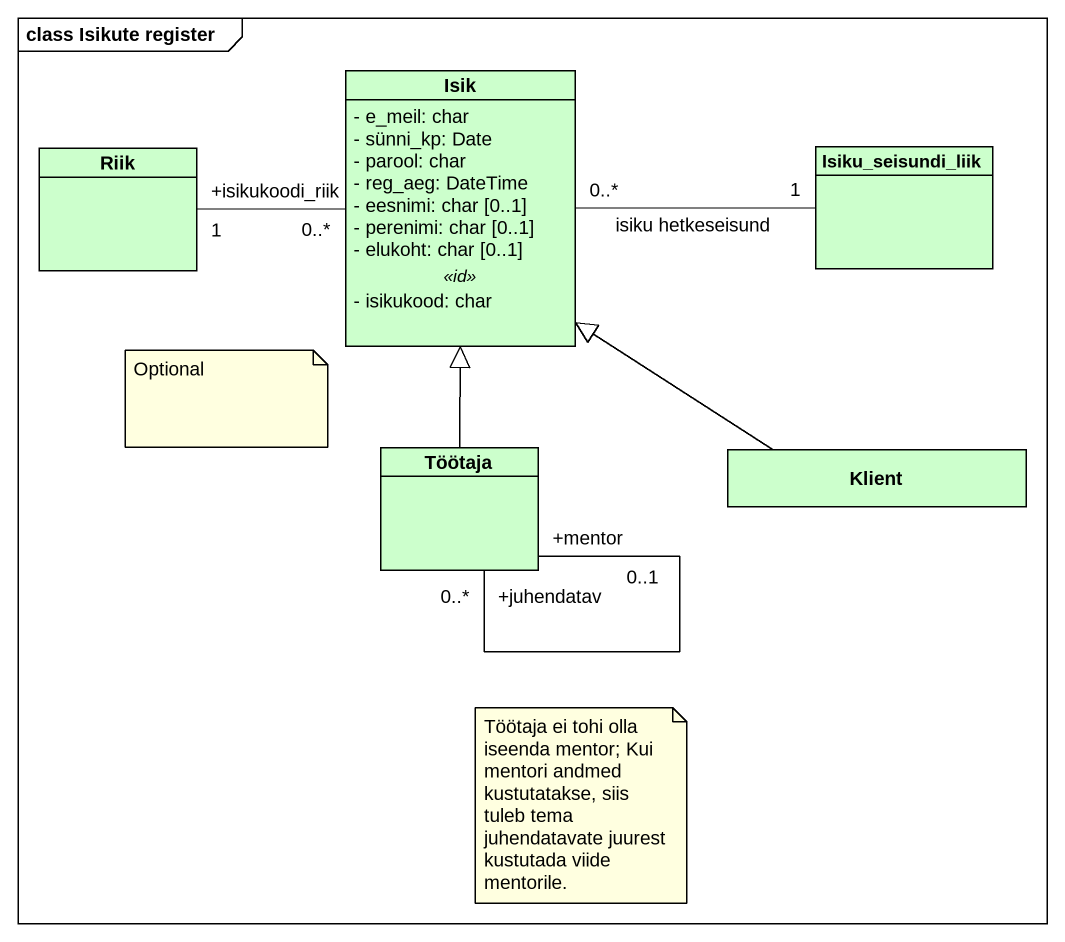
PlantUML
@startuml
mainframe class Isikute register
hide circle
hide empty members
skinparam classAttributeIconSize 0
class Isik #CCFFCC {
  - e_meil: char
  - sünni_kp: Date
  - parool: char
  - reg_aeg: DateTime
  - eesnimi: char [0..1]
  - perenimi: char [0..1]
  - elukoht: char [0..1]
  .. <<id>> ..
  - isikukood: char
}
class Riik #CCFFCC
class Isiku_seisundi_liik #CCFFCC
class Töötaja #CCFFCC
class Klient #CCFFCC
Riik "+isikukoodi_riik\n1" -right- "0..*" Isik
Isiku_seisundi_liik "1" -left- "0..*" Isik : isiku hetkeseisund
Töötaja -up-|> Isik
Töötaja "+juhendatav\n0..*" -- "+mentor\n0..1" Töötaja
Klient -up-|> Isik
note as N1
  Optional
end note
note as N2
  Töötaja ei tohi olla iseenda mentor; Kui mentori andmed kustutatakse, siis tuleb tema juhendatavate juurest kustutada viide mentorile.
end note
@enduml
